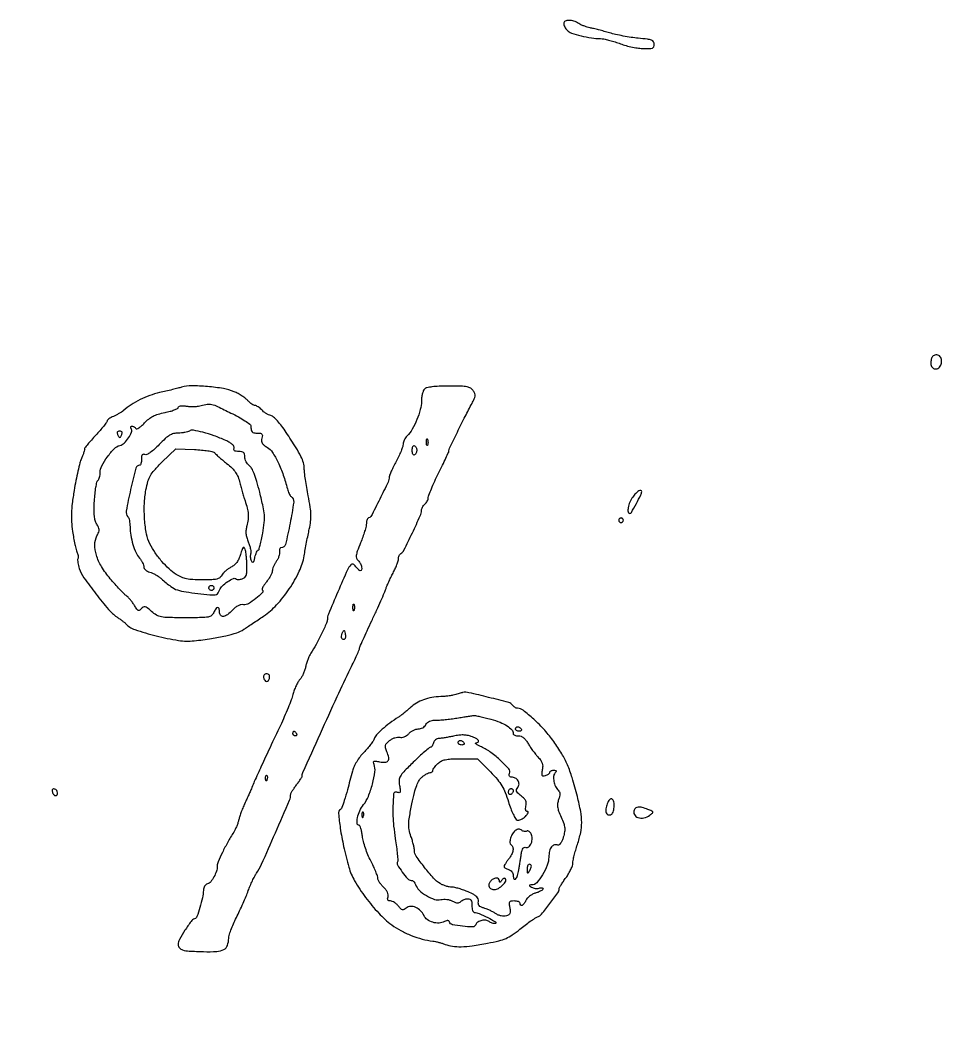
# Model space of a CAD drawing. Extents: x 0 to 5034, y 0 to 2560.
# Drawn here: x 3227.2 to 3628.7, y 444 to 888 of the extents above; entities that cross this region are included whole.
import ezdxf

# ---------------------------------------------------------------- set-up
doc = ezdxf.new("R2010")
doc.units = 0

msp = doc.modelspace()

# ---------------------------------------------------------------- linework, layer by layer
for points in [[(3464, 886.571429, 0.080237), (3464.105603, 885.917596, 0.037808), (3464.436349, 885.126151, 0.03621), (3464.91698, 884.331224, 0.042325), (3465.485442, 883.657415, 0.115017), (3467.42255, 882.45272, 0.020177), (3471.567196, 881.229465, 0.022937), (3476.126287, 880.301593, 0.038748), (3480.012201, 880, -0.046385), (3481.482158, 879.863337, -0.015469), (3483.594699, 879.399037, -0.015246), (3485.915366, 878.737323, -0.016803), (3488.116278, 877.954167, 0.024412), (3490.474227, 877.155326, 0.015627), (3493.279097, 876.449324, 0.015704), (3496.077002, 875.928835, 0.028128), (3498.403299, 875.704167, 0.010334), (3501.327443, 875.647517, 0.084569), (3502.638433, 875.872601, 0.203041), (3503.269976, 876.448566, 0.108108), (3503.5, 877.5, 0.15055), (3503.168235, 878.576869, 0.15297), (3502.289728, 879.272154, 0.059398), (3500.465166, 879.732709, 0.007863), (3496.5, 880.182177, -0.012792), (3493.418656, 880.562258, -0.008748), (3489.940625, 881.144287, -0.008823), (3486.606201, 881.823503, -0.017597), (3484, 882.499493, 0.004677), (3481.674293, 883.167309, 0.00411), (3479.234375, 883.821732, 0.004133), (3477.022834, 884.375986, 0.012388), (3475.5, 884.704581, -0.026604), (3474.207091, 885.022268, -0.019144), (3472.801826, 885.507411, -0.019416), (3471.497037, 886.073788, -0.039072), (3470.527494, 886.637265, 0.074859), (3468.490038, 887.634388, 0.079108), (3466.288131, 887.962224, 0.110921), (3464.626028, 887.571256, 0.287238)], [(3624.666667, 741.333333, 0.11238), (3624.409196, 740.924097, 0.029781), (3624.195833, 740.177083, 0.028659), (3624.049067, 739.275476, 0.026022), (3624, 738.333333, 0.163671), (3624.546386, 736.708889, 0.214685), (3625.904653, 735.968778, 0.194494), (3627.470644, 736.467349, 0.143739), (3628.49716, 737.991051, 0.11926), (3628.641967, 740.058366, 0.173173), (3627.756708, 741.639468, 0.214028), (3626.23647, 742.102652, 0.166372)], [(3297.5, 728.020684, -0.008613), (3295.914708, 727.582306, -0.002474), (3293.445913, 726.958192, -0.002488), (3290.654038, 726.281809, -0.002645), (3287.911618, 725.647139, 0.030333), (3283.576648, 724.387536, 0.029429), (3279.380484, 722.602193, 0.029856), (3275.484106, 720.367116, 0.033708), (3272.044934, 717.764085, -0.033794), (3271.292985, 717.195156, -0.013607), (3270.196281, 716.518318, -0.013392), (3268.971659, 715.850982, -0.016525), (3267.794934, 715.298274, 0.024569), (3266.724619, 714.774376, 0.033479), (3265.821012, 714.193588, 0.035388), (3265.171908, 713.636862, 0.200398), (3265, 713.225172, -0.163666), (3264.817863, 712.683648, -0.006793), (3263.544015, 711.050753, -0.011159), (3261.942588, 709.143294, -0.007631), (3260.043456, 707.046531, 0.006782), (3258.154061, 704.967619, 0.010484), (3256.584702, 703.116258, 0.005125), (3255.319002, 701.524975, 0.225574), (3255.229228, 701.119633, -0.128118), (3255.217557, 700.718441, -0.009329), (3254.885234, 699.653892, -0.012551), (3254.427589, 698.385802, -0.009157), (3253.858334, 697, 0.037489), (3253.167569, 695.003736, 0.008039), (3252.28841, 691.44375, 0.008356), (3251.403156, 687.276564, 0.00788), (3250.638847, 683, 0.008814), (3249.816152, 677.304966, 0.022146), (3249.474524, 673.125179, 0.02633), (3249.532128, 669.380034, 0.018279), (3249.974059, 665.169734, 0.007581), (3250.435615, 662.240755, 0.009112), (3250.961382, 659.50225, 0.008), (3251.481541, 657.218087, 0.058651), (3251.872646, 656.169734, -0.046132), (3252.167054, 655.436985, -0.038535), (3252.344231, 654.617054, -0.040144), (3252.387655, 653.835964, -0.079971), (3252.274455, 653.228749, 0.093805), (3252.166208, 652.544275, 0.02633), (3252.25618, 651.46096, 0.025568), (3252.489945, 650.22301, 0.024422), (3252.851583, 648.995904, 0.069237), (3254.947918, 644.906349, 0.011964), (3260.127366, 637.889387, 0.012322), (3265.647756, 631.124365, 0.063084), (3269.234944, 627.876995, -0.003774), (3270.521896, 626.963532, -0.004886), (3271.687765, 626.105268, -0.003727), (3272.650948, 625.370301, -0.043044), (3273, 625.04818, 0.126336), (3277.103237, 622.359919, 0.020058), (3286.400514, 619.600248, 0.022931), (3296.143394, 617.599094, 0.066767), (3302.997019, 617.438756, 0.010888), (3310.508575, 618.433942, 0.018604), (3316.719395, 619.632907, 0.021717), (3321.557911, 620.97893, 0.068432), (3324.582099, 622.445027, 0.000076), (3326.141423, 623.485041, 0.000026), (3328.386625, 624.983175, 0.000026), (3330.858078, 626.632654, 0.000031), (3333.205625, 628.199825, 0.060889), (3338.90499, 633.101787, 0.036696), (3344.415919, 640.122666, 0.036899), (3348.768994, 647.754434, 0.069671), (3350.896209, 654.5, -0.003682), (3351.371398, 657.207699, -0.002243), (3351.970702, 660.399967, -0.002247), (3352.593294, 663.559578, -0.003976), (3353.139291, 666.159461, 0.023281), (3353.710814, 669.521191, 0.038383), (3353.840739, 672.398906, 0.030214), (3353.535537, 675.706293, 0.009226), (3352.680806, 680.659461, -0.00531), (3352.029678, 684.264061, -0.005765), (3351.473998, 687.784342, -0.005444), (3351.06573, 690.809638, -0.027881), (3350.951446, 692.5, 0.067348), (3350.576136, 695.047884, 0.045559), (3349.508084, 697.786938, 0.024579), (3347.37044, 701.590639, 0.004654), (3343.072307, 708.28956, 0.015709), (3341.120994, 711.074442, 0.024116), (3339.244947, 713.343712, 0.026074), (3337.581287, 714.988241, 0.120979), (3336.395903, 715.615483, -0.049322), (3335.40927, 715.969461, -0.028385), (3334.29998, 716.575165, -0.028126), (3333.244587, 717.317174, -0.041578), (3332.418609, 718.089937, 0.0311), (3331.669354, 718.820915, 0.032856), (3330.848227, 719.438919, 0.034821), (3330.074903, 719.871361, 0.110513), (3329.5, 720, -0.118304), (3328.9153, 720.140308, -0.032924), (3328.099955, 720.625567, -0.031276), (3327.221718, 721.314528, -0.028325), (3326.404988, 722.129588, 0.047332), (3325.385635, 723.072411, 0.019293), (3323.839705, 724.160365, 0.018884), (3322.07682, 725.209667, 0.022882), (3320.347201, 726.052386, 0.060306), (3315.736709, 727.413944, 0.02019), (3308.754591, 728.300599, 0.019577), (3301.805096, 728.625992, 0.073796)], [(3403.327237, 727.178571, 0.1045), (3402.815696, 726.396678, 0.032432), (3402.389876, 725.050032, 0.030842), (3402.09781, 723.442742, 0.02953), (3402, 721.788103, -0.067039), (3401.522067, 718.239507, -0.031721), (3400.017682, 713.864223, -0.031724), (3397.961938, 709.694238, -0.063966), (3395.75, 706.779773, 0.045498), (3395.080232, 705.961668, 0.036727), (3394.514062, 704.976659, 0.038013), (3394.125448, 703.981405, 0.074204), (3394, 703.140768, -0.081852), (3393.827431, 702.093683, -0.013675), (3393.11875, 700.176261, -0.014668), (3392.148554, 697.948365, -0.012537), (3391, 695.659664, 0.007111), (3389.850901, 693.430547, 0.009646), (3388.88125, 691.38393, 0.006972), (3388.131512, 689.65525, 0.099142), (3388, 688.998518, -0.111328), (3387.470713, 686.650831, -0.005156), (3383.865552, 679.259373, -0.002816), (3379.978844, 671.602935, -0.280914), (3378.990364, 671, 0.216649), (3378.611469, 670.82774, 0.078939), (3378.29092, 670.31627, 0.060028), (3378.072553, 669.563608, 0.040638), (3378, 668.672408, -0.059566), (3377.847009, 667.392744, -0.012371), (3377.257876, 665.202168, -0.01283), (3376.440749, 662.678412, -0.011795), (3375.473621, 660.127359, 0.007609), (3374.055507, 656.47914, 0.056835), (3373.611028, 654.678236, 0.126324), (3373.759838, 653.473451, 0.10316), (3374.473621, 652.383522, -0.074722), (3375.407337, 651.119527, -0.071998), (3375.943024, 649.620992, -0.10714), (3375.926757, 648.450409, -0.349084), (3375.360243, 648, -0.157342), (3375.034155, 648.105219, -0.027903), (3374.528618, 648.514063, -0.02779), (3373.969473, 649.07996, -0.021886), (3373.427563, 649.75, 0.043982), (3372.803834, 650.455142, 0.109938), (3372.217318, 650.806464, 0.157536), (3371.672442, 650.810922, 0.12536), (3371.169547, 650.5, 0.088246), (3369.782402, 648.43542, 0.002587), (3365.579992, 638.776842, 0.002358), (3361.44451, 629.009127, 0.09927), (3361, 626.792299, -0.106774), (3360.637658, 625.114879, -0.006828), (3358.492219, 620.547511, -0.010976), (3356.064308, 615.823533, -0.018657), (3353.803396, 612, 0.033471), (3353.136466, 610.79186, 0.017379), (3352.460976, 609.20625, 0.017202), (3351.877575, 607.522653, 0.025029), (3351.490198, 606, -0.032626), (3351.087875, 604.513424, -0.024608), (3350.461978, 602.940625, -0.025112), (3349.723434, 601.515609, -0.051337), (3348.981453, 600.5, 0.05469), (3348.206308, 599.423967, 0.020615), (3347.358569, 597.770563, 0.020129), (3346.576322, 595.87991, 0.023113), (3345.988081, 594.01681, -0.024172), (3345.251249, 591.70018, -0.007001), (3343.89326, 588.20187, -0.007021), (3342.250354, 584.297788, -0.007441), (3340.528895, 580.51681, 0.001067), (3336.026408, 570.952841, 0.001691), (3332.21441, 562.738274, 0.00133), (3329.179266, 556.092885, 0.016094), (3328.102549, 553.5, -0.011202), (3327.67458, 552.44024, -0.002957), (3326.942505, 550.765625, -0.003), (3326.086561, 548.869531, -0.003077), (3325.215103, 547, 0.01183), (3324.350593, 545.057288, 0.009658), (3323.515669, 542.940625, 0.009786), (3322.822868, 540.962169, 0.025118), (3322.422869, 539.5, -0.02628), (3322.055598, 538.16961, -0.01622), (3321.492256, 536.646875, -0.016255), (3320.835831, 535.174124, -0.027914), (3320.182763, 534, 0.014106), (3317.604394, 529.651514, 0.01367), (3315.246902, 525.119434, 0.010698), (3313.384037, 521.067467, 0.102742), (3313, 519.21826, -0.076956), (3312.648892, 516.950547, -0.04813), (3311.592098, 514.474529, -0.048938), (3310.17797, 512.395879, -0.141651), (3308.75, 511.431107, 0.100897), (3308.077706, 511.051636, 0.069486), (3307.501098, 510.39031, 0.066217), (3307.103669, 509.559264, 0.073537), (3306.955867, 508.682612, -0.047965), (3306.575921, 505.424016, -0.020751), (3305.479758, 501.191649, -0.013314), (3304.138849, 497.166228, -0.229104), (3303.171068, 496.223689, 0.155128), (3301.598984, 495.078534, 0.015647), (3298.942296, 491.213102, 0.016957), (3296.548679, 487.192136, 0.126426), (3296, 485.056857, 0.172706), (3296.532717, 483.560597, 0.153669), (3297.917553, 482.649794, 0.055561), (3300.792085, 482.168759, 0.007093), (3307.062312, 481.913958, 0.020806), (3312.839945, 482.001659, 0.108155), (3315.892879, 482.854001, 0.185215), (3317.456867, 484.648791, 0.087853), (3318, 487.716094, -0.075143), (3318.19679, 489.018147, -0.013619), (3318.984882, 491.339844, -0.014397), (3320.069226, 494.029125, -0.012607), (3321.352789, 496.774964, 0.006665), (3322.770142, 499.715415, 0.004976), (3324.257114, 502.993271, 0.005031), (3325.596692, 506.110574, 0.011409), (3326.531681, 508.5, -0.012874), (3327.3637, 510.608059, -0.010679), (3328.353962, 512.807664, -0.010825), (3329.34849, 514.784943, -0.0284), (3330.170875, 516.143111, 0.045637), (3332.333336, 520.008753, 0.002157), (3338.338864, 533.657566, 0.00112), (3344.539184, 548.00341, 0.101778), (3345, 550.243779, -0.11461), (3345.13904, 550.842389, -0.016415), (3345.734375, 551.960473, -0.017933), (3346.542758, 553.255711, -0.014445), (3347.5, 554.588887, 0.00647), (3348.457883, 555.879018, 0.009428), (3349.265625, 557.04246, 0.005492), (3349.911606, 558.034853, 0.142464), (3350, 558.338791, -0.105466), (3350.356799, 560.011515, -0.000451), (3357.988196, 577.044909, -0.002541), (3365.303424, 593.114259, -0.005461), (3371.139453, 605.408625, 0.003637), (3372.61878, 608.495908, 0.005394), (3373.865964, 611.224099, 0.002555), (3374.887459, 613.555943, 0.102298), (3375, 614.100252, -0.103381), (3375.118081, 614.66524, -0.001357), (3376.575475, 617.975081, -0.003839), (3378.307776, 621.80095, -0.002503), (3380.363319, 626.191627, 0.002784), (3382.473144, 630.704854, 0.003494), (3384.376133, 634.91254, 0.002808), (3385.92748, 638.461174, 0.027319), (3386.492493, 640, -0.023509), (3386.94493, 641.261833, -0.007602), (3387.729809, 643.085163, -0.007562), (3388.66534, 645.088875, -0.008422), (3389.629175, 646.992043, 0.014167), (3390.536764, 648.836421, 0.015812), (3391.30357, 650.663613, 0.015266), (3391.857233, 652.25307, 0.076313), (3392, 653.183026, -0.057011), (3392.079997, 653.882333, -0.050031), (3392.316788, 654.578688, -0.052809), (3392.665391, 655.169215, -0.09489), (3393.078426, 655.54847, 0.14017), (3394.39616, 656.995414, 0.004107), (3398.038906, 664.498956, 0.004982), (3401.491419, 671.952532, 0.106352), (3402, 674.316512, -0.083767), (3402.108194, 674.957779, -0.043883), (3402.440625, 675.698208, -0.042035), (3402.926046, 676.417385, -0.050123), (3403.5, 677, 0.057323), (3404.074044, 677.599691, 0.043543), (3404.559375, 678.37038, 0.044555), (3404.89066, 679.185771, 0.074353), (3405, 679.916979, -0.093535), (3405.199464, 680.973906, -0.006823), (3406.321163, 683.728561, -0.009338), (3407.774898, 686.992459, -0.006931), (3409.497575, 690.544535, 0.003361), (3411.221277, 694.035034, 0.005039), (3412.674699, 697.107149, 0.00221), (3413.874829, 699.742026, 0.105384), (3413.997575, 700.30959, -0.112051), (3414.239771, 701.362146, -0.001096), (3417.655989, 708.406761, -0.00412), (3421.093548, 715.311018, -0.0072), (3424.070146, 720.96493, 0.018255), (3425.053813, 722.937975, 0.082457), (3425.385354, 724.177077, 0.116641), (3425.241465, 725.233794, 0.054913), (3424.60477, 726.46493, 0.108497), (3423.475055, 727.555243, 0.090931), (3421.919369, 728.158886, 0.041298), (3419.315712, 728.436507, 0.005919), (3413.952743, 728.5, 0.008779), (3409.6868, 728.425093, 0.022157), (3406.592079, 728.178786, 0.027928), (3404.408521, 727.782415, 0.137811)], [(3319.00736, 716.75, -0.010552), (3322.268911, 715.030812, -0.015794), (3325.034662, 713.38125, -0.010706), (3327.219378, 711.915981, -0.223297), (3327.6, 711.25, 0.022538), (3327.834394, 709.383075, 0.141391), (3328.248921, 708.526872, 0.173419), (3329.010939, 708.114951, 0.038056), (3330.519052, 708, -0.032463), (3331.851481, 707.913398, -0.18394), (3332.466912, 707.582266, -0.202386), (3332.673044, 706.947478, -0.040149), (3332.471768, 705.743539, 0.073301), (3332.352557, 704.550168, 0.123675), (3332.641273, 703.592722, 0.094289), (3333.422052, 702.714974, 0.030563), (3334.867706, 701.737219, -0.117246), (3337.088573, 699.596644, -0.030066), (3339.541659, 695.213834, -0.028828), (3341.819208, 689.712418, -0.025278), (3343.564443, 683.740552, 0.025534), (3343.886447, 682.6408, 0.028299), (3344.309928, 681.617778, 0.029333), (3344.76688, 680.796444, 0.113196), (3345.179505, 680.38906, -0.296601), (3346.32646, 677.956254, -0.01425), (3344.784124, 668.671824, -0.013867), (3342.723991, 659.495641, -0.343144), (3340.801284, 658, 0.200016), (3340.47154, 657.862595, 0.10917), (3340.233462, 657.485937, 0.078494), (3340.124883, 656.919923, 0.05011), (3340.170019, 656.25, -0.088257), (3340.162712, 655.404925, -0.035853), (3339.86985, 654.287764, -0.034066), (3339.374194, 653.102766, -0.036775), (3338.732878, 652.027494, 0.028528), (3338.069624, 650.955974, 0.025919), (3337.509033, 649.781685, 0.026827), (3337.118745, 648.6781, 0.071694), (3337, 647.854219, -0.095017), (3336.837011, 647.004281, -0.027685), (3336.273816, 645.790031, -0.026741), (3335.474048, 644.465188, -0.025736), (3334.527884, 643.215508, 0.019796), (3333.621976, 642.048065, 0.031171), (3332.9504, 640.972138, 0.032138), (3332.546367, 640.094498, 0.296395), (3332.629208, 639.704126, -0.407544), (3332.644012, 638.407011, -0.033148), (3329.886057, 635.878866, -0.034415), (3326.646381, 633.629626, -0.168666), (3324.495963, 633.185007, 0.08618), (3323.338169, 633.136776, 0.063106), (3322.123159, 632.707509, 0.053794), (3320.879803, 631.905029, 0.035705), (3319.638671, 630.744129, -0.045276), (3317.520534, 628.837491, -0.1285), (3315.694883, 628.093848, -0.261696), (3314.50425, 628.570372, -0.171189), (3314, 630, 0.06386), (3313.807782, 631.49885, 0.369245), (3313.202278, 631.920491, 0.229332), (3312.379251, 631.415856, 0.039136), (3311.487128, 629.75, -0.125745), (3310.49646, 628.483019, -0.120255), (3309.003177, 627.820377, -0.041082), (3306.206694, 627.550619, -0.003512), (3299.00071, 627.5, -0.004388), (3291.73174, 627.563797, -0.042051), (3288.6521, 627.877788, -0.086467), (3286.576928, 628.654544, -0.047476), (3284.371275, 630.247735, 0.013054), (3282.54872, 631.765254, 0.099521), (3281.558725, 632.267926, 0.204739), (3280.788233, 632.165268, 0.085638), (3279.975931, 631.470999, -0.065315), (3279.221324, 630.771345, -0.267485), (3278.623342, 630.714696, -0.134955), (3277.98653, 631.247351, -0.014891), (3276.941043, 632.85655, 0.02192), (3276.127616, 634.070866, 0.01726), (3275.146254, 635.313225, 0.017581), (3274.152385, 636.405554, 0.040636), (3273.316221, 637.133286, -0.03899), (3272.305252, 638.007333, -0.00647), (3270.518445, 639.861028, -0.007067), (3268.471823, 642.10266, -0.006202), (3266.396955, 644.5, -0.038521), (3262.604275, 649.767754, -0.061905), (3260.333562, 654.807029, -0.076797), (3259.661424, 659.364914, -0.118137), (3260.612817, 663.218163, 0.025534), (3261.345798, 664.832586, 0.097685), (3261.543028, 665.914091, 0.107488), (3261.305885, 666.93369, 0.034355), (3260.539811, 668.298896, -0.075487), (3259.83936, 669.828813, -0.044441), (3259.459041, 671.808042, -0.030155), (3259.348234, 674.527367, -0.010172), (3259.506565, 678.492412, -0.011103), (3259.762414, 681.588113, -0.015165), (3260.139042, 684.361135, -0.011926), (3260.571959, 686.622277, -0.144079), (3260.991275, 687.391275, 0.087539), (3261.378803, 687.944841, 0.036514), (3261.703687, 688.799823, 0.034701), (3261.925578, 689.788531, 0.037866), (3262, 690.769825, -0.121018), (3262.723486, 693.715207, -0.036326), (3265.171944, 697.67002, -0.035737), (3268.135191, 701.19944, -0.139655), (3270.577135, 702.608716, 0.129564), (3272.504292, 703.670543, 0.056427), (3274.394035, 705.928875, 0.057404), (3275.644896, 708.3953, 0.231046), (3275.48185, 710.029368, -0.079726), (3275.327406, 710.400382, -0.157877), (3275.351932, 710.714877, -0.184332), (3275.548533, 710.923571, -0.113142), (3275.881966, 711, -0.084862), (3276.309952, 710.926834, -0.053423), (3276.768813, 710.707788, -0.051836), (3277.187443, 710.385761, -0.064575), (3277.496763, 710.005237, 0.356093), (3277.947117, 709.84945, 0.053491), (3278.869266, 710.304067, 0.04039), (3280.036729, 711.183583, 0.022885), (3281.30578, 712.419433, -0.03575), (3283.158844, 714.133448, -0.05079), (3285.042667, 715.350171, -0.04568), (3287.281754, 716.246268, -0.022722), (3290.25, 716.985093, 0.016573), (3292.453566, 717.504903, 0.025677), (3294.310937, 718.112482, 0.023209), (3295.706443, 718.72549, 0.284982), (3296, 719.198706, -0.289243), (3296.252825, 719.599188, -0.075242), (3297.015781, 719.830488, -0.048329), (3298.199025, 719.886821, -0.021711), (3299.75, 719.743065, 0.025169), (3301.368925, 719.604289, 0.019692), (3303.132812, 719.611687, 0.020089), (3304.777325, 719.749732, 0.04512), (3306, 720.015576, -0.039402), (3308.653175, 720.624251, -0.098497), (3310.62979, 720.526107, -0.049938), (3313.117183, 719.630056, -0.004609)], [(3271.361626, 707.5, -0.015549), (3271.120319, 706.925259, -0.023203), (3270.871087, 706.440625, -0.019892), (3270.64072, 706.074143, -0.247326), (3270.5, 706, -0.247326), (3270.35928, 706.074143, -0.019892), (3270.128913, 706.440625, -0.023203), (3269.879681, 706.925259, -0.015549), (3269.638374, 707.5, -0.074756), (3269.503621, 708.110696, -0.14841), (3269.614011, 708.589205, -0.165571), (3269.958625, 708.892209, -0.098585), (3270.5, 709, -0.098585), (3271.041375, 708.892209, -0.165571), (3271.385989, 708.589205, -0.14841), (3271.496379, 708.110696, -0.074756)], [(3300.855612, 708.889602, -0.074478), (3300.10238, 708.556738, -0.022054), (3298.870086, 708.276867, -0.021602), (3297.439388, 708.081043, -0.021732), (3296, 708.009917, 0.059368), (3293.988292, 707.758128, 0.074597), (3292.254255, 707.041223, 0.051315), (3290.366003, 705.625065, 0.01431), (3287.721586, 703.036892, -0.015912), (3285.625214, 700.998217, -0.031897), (3283.823812, 699.553812, -0.038497), (3282.367373, 698.690405, -0.209114), (3281.471586, 698.649277, 0.111624), (3280.797992, 698.747006, 0.220513), (3280.336967, 698.487718, 0.126393), (3280.073413, 697.814093, 0.030381), (3280, 696.606989, -0.029032), (3279.941955, 695.608157, -0.045366), (3279.765261, 694.765803, -0.057007), (3279.508552, 694.177299, -0.267517), (3279.200888, 694, 0.340071), (3277.589759, 692.760906, 0.008911), (3275.283485, 683.408271, 0.010003), (3273.344649, 674.033543, 0.241851), (3274.087542, 671.55, -0.112632), (3274.440301, 670.962742, -0.027858), (3274.731965, 669.870331, -0.027085), (3274.932884, 668.550304, -0.024228), (3275, 667.16602, 0.042413), (3275.315098, 663.458028, 0.031334), (3276.26312, 659.448827, 0.031923), (3277.616762, 655.837996, 0.075846), (3279.169893, 653.435549, -0.03545), (3279.870285, 652.522647, -0.031891), (3280.462406, 651.487997, -0.033337), (3280.872301, 650.489074, -0.080859), (3281, 649.704601, 0.131512), (3281.188202, 649.001448, 0.079467), (3281.73494, 648.327621, 0.067668), (3282.565666, 647.764864, 0.053647), (3283.584048, 647.389549, -0.045074), (3284.755326, 646.980499, -0.022656), (3286.152099, 646.268555, -0.022295), (3287.540205, 645.395825, -0.030667), (3288.697685, 644.484134, 0.019391), (3292.829084, 641.076404, 0.083271), (3295.641373, 639.595217, 0.048542), (3299.405379, 638.747191, 0.003664), (3309.804662, 637.522115, 0.029156), (3311.576589, 637.430531, 0.11014), (3312.652554, 637.677984, 0.136476), (3313.394087, 638.324073, 0.054924), (3314.011701, 639.530775, -0.112762), (3315.215267, 641.33654, -0.043069), (3317.593803, 643.229636, -0.040656), (3320.063494, 644.594559, -0.311809), (3321.297855, 644.368811, 0.167604), (3321.646462, 644.199004, 0.040515), (3322.296935, 644.17286, 0.03711), (3323.089673, 644.264428, 0.029545), (3323.924639, 644.476082, 0.097407), (3324.995711, 645.063345, 0.136948), (3325.610363, 645.956292, 0.072924), (3325.892748, 647.464692, 0.01326), (3325.929715, 650.317388, 0.012285), (3325.84879, 652.438742, 0.012753), (3325.664109, 654.527182, 0.012533), (3325.413325, 656.322756, 0.052698), (3325.124222, 657.370892, 0.090609), (3324.695092, 658.062788, 0.4483), (3324.290721, 658.059567, 0.098778), (3323.844218, 657.285195, 0.008756), (3323.156111, 655.126716, -0.034103), (3322.426241, 653.183386, -0.052387), (3321.515099, 651.635895, -0.057993), (3320.382232, 650.426333, -0.056315), (3318.991248, 649.495474, 0.033488), (3317.79066, 648.768935, 0.027232), (3316.607758, 647.840216, 0.028034), (3315.609594, 646.860433, 0.061889), (3314.994461, 645.98965, -0.11208), (3314.090834, 644.94813, -0.101418), (3312.793781, 644.352024, -0.04904), (3310.635298, 644.068406, -0.008162), (3306.444944, 644, -0.012631), (3302.36142, 644.103177, -0.040038), (3299.65304, 644.458791, -0.052297), (3297.448921, 645.177213, -0.035893), (3295.128309, 646.419002, -0.045113), (3292.033267, 648.787839, -0.028431), (3288.86102, 652.055901, -0.027627), (3285.953997, 655.813678, -0.032616), (3283.651153, 659.672999, -0.072815), (3282.193279, 663.965571, -0.027391), (3281.385654, 670.277399, -0.02719), (3281.261828, 677.107351, -0.037582), (3281.942822, 683.196968, -0.02149), (3282.839321, 687.035025, -0.064145), (3283.889071, 689.514086, -0.054462), (3285.626419, 691.859824, -0.012405), (3289.077188, 695.410649), (3295.001577, 701.211698), (3303.043031, 700.846517, -0.011084), (3306.175328, 700.634615, -0.016009), (3308.930211, 700.297598, -0.011659), (3311.164584, 699.89779, -0.189748), (3311.792242, 699.490667, 0.051672), (3312.29643, 698.919963, 0.005215), (3313.645012, 697.70452, 0.006493), (3315.290205, 696.290138, 0.005126), (3317.105671, 694.801317, -0.022795), (3319.477898, 692.711492, -0.05126), (3321.022091, 690.880357, -0.056203), (3322.076678, 688.883398, -0.032838), (3322.897899, 686.301317, 0.005132), (3323.428961, 684.243347, 0.004062), (3324.04398, 682.029137, 0.004107), (3324.648287, 679.983704, 0.010206), (3325.133222, 678.5, -0.022725), (3326.080438, 675.335825, -0.043652), (3326.49726, 672.722654, -0.048608), (3326.432966, 670.270491, -0.036528), (3325.906064, 667.621964, 0.038305), (3325.558469, 665.841752, 0.051379), (3325.536139, 664.198794, 0.048148), (3325.853462, 662.505948, 0.028572), (3326.536092, 660.567863, -0.025289), (3327.091758, 659.022683, -0.026437), (3327.479134, 657.451876, -0.027324), (3327.666138, 656.067689, -0.09556), (3327.566919, 655.176596, 0.060544), (3327.431254, 654.433133, 0.043163), (3327.453892, 653.586203, 0.043626), (3327.619683, 652.769129, 0.06843), (3327.914131, 652.11686, 0.120475), (3328.355007, 651.689082, 0.357775), (3328.742019, 651.750205, 0.112098), (3329.097676, 652.395511, 0.016065), (3329.470757, 653.86686, -0.020738), (3329.78711, 655.067294, -0.031189), (3330.169894, 656.07964, -0.031865), (3330.562483, 656.820004, -0.260547), (3330.884454, 657, 0.331062), (3331.215383, 657.246088, 0.008091), (3331.763873, 659.184163, 0.014392), (3332.328114, 661.584977, 0.008894), (3332.859372, 664.435448, 0.015478), (3333.491019, 669.06775, 0.044852), (3333.53925, 672.299281, 0.03555), (3333.014343, 675.874145, 0.007018), (3331.530619, 682.185448, 0.009064), (3330.250738, 686.938057, 0.022608), (3329.097548, 690.344782, 0.029313), (3328.016062, 692.701577, 0.119344), (3326.976245, 693.871972, -0.07024), (3326.219976, 694.572415, -0.049651), (3325.580522, 695.539473, -0.049754), (3325.145679, 696.610765, -0.071662), (3325, 697.621972, 0.051533), (3324.876114, 698.820783, 0.157623), (3324.47593, 699.521956, 0.144758), (3323.715859, 699.890973, 0.041139), (3322.393011, 700, -0.030896), (3321.201766, 700.07368, -0.122305), (3320.521987, 700.334957, -0.216036), (3320.253699, 700.787735, -0.119512), (3320.337674, 701.437582, 0.205238), (3320.308688, 702.191152, 0.096593), (3319.718796, 702.990276, 0.057801), (3318.535793, 703.847121, 0.021304), (3316.694663, 704.779508, 0.019512), (3311.653721, 706.834832, 0.023564), (3306.77241, 708.350204, 0.02055), (3302.635637, 709.244031, 0.186233)], [(3400, 700.5, -0.064269), (3399.925853, 699.925537, -0.051777), (3399.70625, 699.342439, -0.053414), (3399.382774, 698.838188, -0.085235), (3399, 698.5, -0.259199), (3398.614279, 698.482113, -0.162984), (3398.286475, 698.809017, -0.081563), (3398.068338, 699.511996, -0.034543), (3398, 700.5, -0.034543), (3398.068338, 701.488004, -0.081563), (3398.286475, 702.190983, -0.162984), (3398.614279, 702.517887, -0.259199), (3399, 702.5, -0.085235), (3399.382774, 702.161812, -0.053414), (3399.70625, 701.657561, -0.051777), (3399.925853, 701.074463, -0.064269)], [(3404.662281, 702.75, -0.174857), (3404.474999, 702.540618, -0.447206), (3404.306058, 702.601562, -0.078554), (3404.189089, 703.10856, -0.017491), (3404.157895, 704, -0.017491), (3404.189089, 704.89144, -0.078554), (3404.306058, 705.398438, -0.447206), (3404.474999, 705.459382, -0.174857), (3404.662281, 705.25, -0.057986), (3404.818615, 704.679992, -0.037979), (3404.87034, 704, -0.037979), (3404.818615, 703.320008, -0.057986)], [(3494.068094, 680.09563, 0.052915), (3492.806951, 677.857031, 0.057705), (3492.088511, 675.467214, 0.080923), (3492.060622, 673.639085, 0.372001), (3492.800734, 673, 0.269193), (3493.493933, 673.402366, 0.004845), (3495.661714, 677.284503, 0.007909), (3497.654619, 681.077621, 0.117523), (3498, 682.526751, 0.383004), (3497.584293, 682.989836, 0.166897), (3496.709861, 682.791517, 0.065627), (3495.404737, 681.725629, 0.034042)], [(3488, 670, 0.099038), (3488.076342, 669.618362, 0.097945), (3488.29375, 669.29375, 0.097945), (3488.618362, 669.076342, 0.099038), (3489, 669, 0.099038), (3489.381638, 669.076342, 0.097945), (3489.70625, 669.29375, 0.097945), (3489.923658, 669.618362, 0.099038), (3490, 670, 0.099038), (3489.923658, 670.381638, 0.097945), (3489.70625, 670.70625, 0.097945), (3489.381638, 670.923658, 0.099038), (3489, 671, 0.099038), (3488.618362, 670.923658, 0.097945), (3488.29375, 670.70625, 0.097945), (3488.076342, 670.381638, 0.099038)], [(3311.447214, 639.91459, -0.099038), (3311.151486, 639.597789, -0.097945), (3310.755524, 639.417584, -0.097945), (3310.320774, 639.401684, -0.099038), (3309.91459, 639.552786, -0.099038), (3309.597789, 639.848514, -0.097945), (3309.417584, 640.244476, -0.097945), (3309.401684, 640.679226, -0.099038), (3309.552786, 641.08541, -0.099038), (3309.848514, 641.402211, -0.097945), (3310.244476, 641.582416, -0.097945), (3310.679226, 641.598316, -0.099038), (3311.08541, 641.447214, -0.099038), (3311.402211, 641.151486, -0.097945), (3311.582416, 640.755524, -0.097945), (3311.598316, 640.320774, -0.099038)], [(3372.662281, 630.75, -0.174857), (3372.474999, 630.540618, -0.447206), (3372.306058, 630.601562, -0.078554), (3372.189089, 631.10856, -0.017491), (3372.157895, 632, -0.017491), (3372.189089, 632.89144, -0.078554), (3372.306058, 633.398438, -0.447206), (3372.474999, 633.459382, -0.174857), (3372.662281, 633.25, -0.057986), (3372.818615, 632.679992, -0.037979), (3372.87034, 632, -0.037979), (3372.818615, 631.320008, -0.057986)], [(3368.588397, 618.255064, -0.220948), (3367.898745, 618.002939, -0.276564), (3367.356048, 618.393712, -0.130073), (3367.197724, 619.452724, -0.074943), (3367.53122, 620.706872, -0.006675), (3368.048268, 621.855863, -0.299388), (3368.260685, 621.986918, -0.331063), (3368.447586, 621.839331, -0.007526), (3368.743156, 620.671731, -0.03472), (3368.865716, 619.928682, -0.039523), (3368.876572, 619.207674, -0.043304), (3368.785351, 618.606158, -0.13795)], [(3333.176676, 601.447179, 0.095633), (3333.687524, 600.225204, 0.231347), (3334.510529, 599.743606, 0.259838), (3335.318179, 600.117618, 0.110048), (3335.809629, 601.25, 0.075042), (3335.839187, 601.980358, 0.134068), (3335.620099, 602.535476, 0.143006), (3335.162207, 602.879439, 0.090288), (3334.5, 603, 0.089125), (3333.869802, 602.886768, 0.128059), (3333.407325, 602.563333, 0.131707), (3333.169492, 602.063175, 0.097115)], [(3417, 594, -0.031021), (3415.756117, 593.685148, -0.012583), (3414.029772, 593.405267, -0.012394), (3412.152448, 593.196457, -0.015422), (3410.399223, 593.09968, 0.03688), (3406.505605, 592.716765, 0.044886), (3402.967377, 591.769958, 0.047685), (3399.838859, 590.272278, 0.052718), (3397.163388, 588.250524, -0.0122), (3395.96141, 587.179056, -0.008356), (3394.547995, 586.019755, -0.008427), (3393.147964, 584.947956, -0.016859), (3392, 584.157842, 0.017512), (3388.223942, 581.551607, 0.021965), (3384.924832, 578.867002, 0.021928), (3382.401875, 576.416491, 0.112669), (3381.419556, 574.746544, -0.069688), (3380.939219, 573.743176, -0.015575), (3379.838526, 572.19085, -0.015874), (3378.442515, 570.463368, -0.01475), (3376.90621, 568.783918, 0.02932), (3375.267554, 566.884342, 0.026245), (3373.796112, 564.736704, 0.027292), (3372.632118, 562.573426, 0.045866), (3371.930391, 560.635402, -0.002103), (3369.758894, 552.470476, -0.009686), (3368.389728, 547.771314, -0.010983), (3367.376655, 544.763216, -0.156103), (3366.693073, 543.876079, 0.270352), (3365.877273, 542.13486, 0.013978), (3366.635646, 535.731513, 0.018958), (3368.107464, 527.811953, 0.01213), (3370.385919, 518.734428, 0.06467), (3372.899925, 512.777261, 0.027726), (3377.669971, 505.558758, 0.027679), (3383.414446, 498.665093, 0.045776), (3389.059787, 493.620626, 0.036145), (3392.999528, 491.120315, 0.028843), (3397.562365, 488.996863, 0.028747), (3402.358902, 487.405096, 0.035056), (3407, 486.498745, -0.022378), (3408.159114, 486.302728, -0.011479), (3409.592561, 485.959179, -0.011385), (3411.055031, 485.537125, -0.016822), (3412.3151, 485.095126, 0.059919), (3415.502313, 484.27685, 0.039663), (3419.280316, 484.078965, 0.028617), (3424.148437, 484.489701, 0.010961), (3430.856148, 485.595007, 0.012953), (3435.751714, 486.644294, 0.0433), (3438.862759, 487.687668, 0.048689), (3441.553334, 489.183618, 0.019713), (3444.912955, 491.706777, -0.009043), (3447.191201, 493.495066, -0.010098), (3449.451453, 495.133408, -0.009489), (3451.427633, 496.450955, -0.051479), (3452.576844, 497.029216, 0.129547), (3454.363842, 498.307619, 0.010572), (3457.970108, 502.850067, 0.009644), (3461.412169, 507.565165, 0.154025), (3462, 509.428126, -0.1368), (3462.10634, 509.809523, -0.005336), (3462.88125, 511.060773, -0.009144), (3463.850555, 512.529156, -0.006293), (3465, 514.158697, 0.022675), (3466.148257, 515.905323, 0.02351), (3467.11875, 517.72825, 0.024039), (3467.804748, 519.377692, 0.086733), (3468, 520.494813, -0.049418), (3468.119865, 521.704626, -0.010425), (3468.580277, 523.779505, -0.010825), (3469.2192, 526.173004, -0.010078), (3469.975412, 528.594774, 0.028558), (3471.399364, 533.82694, 0.052472), (3471.856228, 538.213757, 0.04584), (3471.413128, 542.980337, 0.01702), (3469.952833, 549.561663, 0.010017), (3467.659573, 557.770536, 0.028205), (3465.622952, 563.369909, 0.033514), (3463.184444, 568.143855, 0.019833), (3459.683597, 573.5, 0.029021), (3455.728859, 578.424635, 0.023448), (3450.951092, 583.239663, 0.019034), (3446.358177, 587.142341, 0.168124), (3443.879599, 588, -0.099807), (3443.355741, 588.105622, -0.0452), (3442.734841, 588.435409, -0.042325), (3442.120763, 588.915146, -0.045062), (3441.610243, 589.482245, 0.168617), (3440.096428, 590.50424, 0.003623), (3431.302545, 592.773028, 0.005182), (3422.712341, 594.828641, 0.101124), (3420, 594.890907, 0.025209), (3419.684702, 594.817409, 0.002312), (3418.9125, 594.591968, 0.002983), (3417.993937, 594.31321, 0.002333)], [(3432.242185, 583.272914, -0.027031), (3436.249254, 581.921739, -0.048054), (3439.343285, 580.329367, -0.063171), (3441.356244, 578.642413, -0.18898), (3442, 577, 0.212123), (3442.169891, 576.617565, 0.080693), (3442.67104, 576.29375, 0.061409), (3443.409798, 576.073329, 0.041848), (3444.284392, 576, -0.091934), (3445.401805, 575.792792, -0.074803), (3446.462444, 575.191083, -0.061303), (3447.469105, 574.179545, -0.03536), (3448.425929, 572.75, 0.017583), (3449.317405, 571.309929, 0.010564), (3450.470205, 569.662625, 0.010573), (3451.687501, 568.070858, 0.018113), (3452.77726, 566.803617, -0.032568), (3453.969509, 565.333332, -0.072828), (3454.620642, 564.054146, -0.081413), (3454.837508, 562.735247, -0.049515), (3454.68186, 561.159301, 0.016155), (3454.404718, 559.495824, 0.162183), (3454.535075, 558.813542, 0.287069), (3455.002531, 558.557356, 0.049544), (3456.046137, 558.722316, 0.039809), (3456.793926, 558.982934, 0.051264), (3457.426053, 559.342662, 0.060908), (3457.861373, 559.741327, 0.178783), (3458, 560.116631, -0.177892), (3458.123864, 560.453758, -0.092263), (3458.476593, 560.74051, -0.07234), (3459.001696, 560.934666, -0.05248), (3459.622445, 561, -0.039719), (3460.370121, 560.940512, -0.260046), (3460.65505, 560.715878, -0.241204), (3460.625311, 560.340257, -0.035102), (3460.164296, 559.697964, 0.158128), (3459.591363, 558.259624, 0.064057), (3459.72481, 556.128377, 0.06084), (3460.433524, 553.931074, 0.087966), (3461.598177, 552.261206, -0.086337), (3462.12019, 551.51788, -0.099231), (3462.327858, 550.677228, -0.073466), (3462.220108, 549.627635, -0.027996), (3461.777525, 548.221552, 0.054083), (3461.351037, 546.571018, 0.071549), (3461.348016, 545.020442, 0.052497), (3461.80559, 543.196544, 0.016444), (3462.861385, 540.580457, -0.016769), (3463.989823, 537.779133, -0.059851), (3464.429294, 535.900879, -0.070655), (3464.375018, 534.138728, -0.029816), (3463.830511, 531.828631, -0.026962), (3463.285925, 530.313284, -0.048977), (3462.659131, 529.157146, -0.068368), (3462.032311, 528.458402, -0.273931), (3461.488601, 528.366001, 0.162649), (3459.96113, 528.433151, 0.161079), (3458.692997, 527.569377, 0.107141), (3457.839315, 525.755842, 0.050394), (3457.512703, 523.172988, -0.085559), (3456.793138, 519.544818, -0.044801), (3454.759615, 515.399143, -0.043326), (3452.24277, 511.962935, -0.213806), (3450.113999, 510.984687, 0.012195), (3449.196147, 510.953581, 0.364007), (3449.03921, 510.805474, 0.276966), (3449.140817, 510.58052, 0.008992), (3450, 510.007516, 0.066611), (3450.702591, 509.679178, 0.044138), (3451.573437, 509.488167, 0.043952), (3452.469901, 509.45242, 0.063507), (3453.25, 509.590216, -0.043524), (3453.92054, 509.736425, -0.076739), (3454.485938, 509.722012, -0.118534), (3454.859567, 509.55756, -0.234196), (3455, 509.274184, -0.234652), (3454.805604, 508.88277, -0.034762), (3454.045312, 508.385333, -0.033064), (3452.994931, 507.885985, -0.022843), (3451.75, 507.456797, 0.048581), (3450.427779, 506.923472, 0.041869), (3449.161299, 506.122076, 0.043887), (3448.126391, 505.185472, 0.083711), (3447.512872, 504.25, -0.045905), (3446.72737, 502.829696, -0.128772), (3445.878019, 502.08816, -0.350511), (3445.278461, 502.217622, -0.172654), (3445, 503, 0.231438), (3444.81262, 503.383134, 0.072935), (3444.242285, 503.70625, 0.055611), (3443.408398, 503.926951, 0.036923), (3442.420545, 504, 0.032585), (3440.96363, 503.904951, 0.216581), (3440.360828, 503.52965, 0.18091), (3440.185993, 502.780946, 0.021919), (3440.480986, 501.086571, -0.029235), (3440.72817, 499.532663, -0.12274), (3440.59264, 498.604283, -0.159693), (3440.063053, 497.983049, -0.060279), (3439.011478, 497.503643, -0.077644), (3437.962035, 497.342507, -0.053754), (3436.766273, 497.474609, -0.048981), (3435.51175, 497.883834, -0.041734), (3434.287465, 498.547301, 0.02179), (3433.097976, 499.254616, 0.014568), (3431.681135, 499.963236, 0.014683), (3430.264943, 500.570795, 0.027783), (3429.086428, 500.961794, -0.044264), (3427.882401, 501.405755, -0.111609), (3427.150915, 501.978203, -0.132479), (3426.808827, 502.742086, -0.075166), (3426.801101, 503.762166, 0.11834), (3426.694869, 504.899808, 0.120863), (3426.083538, 505.855139, 0.069098), (3424.785725, 506.787562, 0.017141), (3422.423983, 507.930601, 0.017274), (3420.451777, 508.722738, 0.016386), (3418.394842, 509.392114, 0.016589), (3416.538015, 509.863617, 0.053927), (3415.277174, 510, -0.049468), (3414.140922, 510.112692, -0.025476), (3412.754034, 510.46483, -0.02505), (3411.351173, 510.976408, -0.03447), (3410.154292, 511.582401, -0.075138), (3407.282304, 513.941146, -0.018356), (3403.342393, 518.652101, -0.014515), (3399.73504, 523.591701, -0.15158), (3399, 525.960584, 0.050397), (3398.906187, 526.888972, 0.010568), (3398.545253, 528.48391, 0.010981), (3398.044548, 530.324216, 0.010198), (3397.451925, 532.187074, -0.030714), (3396.654559, 535.102304, -0.058962), (3396.442344, 537.513368, -0.036869), (3396.759575, 540.561518, -0.006028), (3397.878245, 546.395258, -0.009065), (3398.962143, 551.250444, -0.029264), (3399.927148, 554.411583, -0.044864), (3400.94608, 556.551089, -0.085672), (3402.176321, 557.996776, -0.023161), (3403.157696, 558.740498, -0.024602), (3404.184607, 559.374333, -0.025185), (3405.116692, 559.828537, -0.094395), (3405.75, 559.966731, 0.074931), (3406.2276, 560.051761, 0.086764), (3406.632812, 560.272534, 0.097763), (3406.903967, 560.591905, 0.127947), (3407, 560.961045, -0.13221), (3407.133855, 561.458419, -0.026125), (3407.64289, 562.238726, -0.02602), (3408.350714, 563.109937, -0.021616), (3409.188561, 563.961045, -0.069598), (3410.671061, 564.999517, -0.066793), (3412.40221, 565.609343, -0.041405), (3414.865054, 565.912665, -0.01023), (3418.938561, 565.991372), (3426.5, 565.982744), (3432.089587, 560.241372, -0.017123), (3435.110614, 556.917879, -0.040708), (3437.055588, 554.20581, -0.041741), (3438.507298, 551.256035, -0.018849), (3439.930499, 547.183729, 0.015269), (3440.901639, 544.339721, 0.020876), (3441.95888, 541.848389, 0.018248), (3442.973227, 539.897975, 0.1738), (3443.674189, 539.294784, 0.138126), (3444.399524, 539.227943, 0.056207), (3445.356487, 539.518648, 0.04987), (3446.376719, 540.085141, 0.044747), (3447.305499, 540.861055, 0.025502), (3448.068792, 541.706452, 0.071636), (3448.477932, 542.388407, 0.192859), (3448.484748, 542.806104, 0.311001), (3448.20317, 543, -0.170167), (3447.720677, 543.169105, -0.158797), (3447.432598, 543.607254, -0.093597), (3447.373624, 544.342769, -0.03483), (3447.556269, 545.368172, 0.068508), (3447.693358, 546.619707, 0.103099), (3447.440556, 547.68417, 0.083742), (3446.730595, 548.709242, 0.032873), (3445.447973, 549.862264, -0.020405), (3444.051852, 551.055783, -0.110985), (3443.492194, 551.871021, -0.188198), (3443.48582, 552.621171, -0.08248), (3443.995097, 553.494092, 0.166021), (3444.527015, 554.891622, 0.145636), (3444.132094, 556.409115, 0.131343), (3442.91961, 557.574908, 0.126818), (3441.270566, 558, -0.091222), (3440.681981, 558.108284, -0.180556), (3440.33032, 558.417427, -0.153863), (3440.234556, 558.923385, -0.062113), (3440.405099, 559.613288, 0.276094), (3440.068581, 561.546343, 0.026144), (3436.606462, 565.16422, 0.032011), (3432.306666, 568.721082, 0.048433), (3428.120219, 571.175836, -0.013788), (3426.811436, 571.826086, -0.036842), (3425.930627, 572.381181, -0.121747), (3425.637642, 572.734363, -0.533947), (3425.75, 572.925836, 0.146496), (3426.745706, 573.289505, 0.407394), (3426.850519, 573.956091, 0.121385), (3425.793864, 574.866967, 0.032974), (3423.75, 575.740582, 0.039995), (3422.004481, 576.201302, 0.039832), (3420.205467, 576.379063, 0.035949), (3418.242731, 576.274946, 0.023249), (3416, 575.88684, -0.007782), (3414.140915, 575.505571, -0.007849), (3412.276161, 575.183519, -0.007698), (3410.643852, 574.953619, -0.031222), (3409.642251, 574.891337, 0.096992), (3408.894154, 574.745091, 0.075537), (3408.180731, 574.320132, 0.073616), (3407.609724, 573.689497, 0.083461), (3407.275619, 572.945968, -0.037142), (3407.020458, 572.201095, -0.048856), (3406.675013, 571.571628, -0.057921), (3406.296699, 571.136142, -0.187094), (3405.945602, 571, 0.176428), (3405.420705, 570.808836, 0.004191), (3403.405853, 569.087825, 0.008709), (3401.069, 566.985124, 0.005743), (3398.452731, 564.490467, 0.006306), (3394.332286, 560.367486, 0.059699), (3392.817003, 558.387497, 0.122025), (3392.302087, 556.668964, 0.058494), (3392.460954, 554.356441, -0.011344), (3392.787039, 552.370685, -0.107068), (3392.724222, 551.514653, -0.320331), (3392.335432, 551.210276, -0.103017), (3391.570456, 551.33459, 0.068248), (3390.954358, 551.478925, 0.112304), (3390.426059, 551.409946, 0.142903), (3390.062606, 551.140813, 0.143115), (3389.901165, 550.718615, 0.0103), (3389.578163, 545.370976, 0.019075), (3389.571277, 541.021187, 0.018777), (3389.896687, 536.638409, 0.009638), (3390.615978, 531.176459, -0.005714), (3391.12273, 527.548594, -0.008555), (3391.474737, 524.368632, -0.004334), (3391.70193, 521.685362, -0.158655), (3391.557792, 521.093509, 0.281871), (3391.552317, 519.754702, 0.021351), (3393.65051, 516.608023, 0.02284), (3396.022647, 513.653279, 0.215408), (3397.468663, 513, -0.119538), (3398.047266, 512.859665, -0.070441), (3398.630777, 512.446129, -0.063945), (3399.130644, 511.835377, -0.062792), (3399.463665, 511.114481, 0.130923), (3400.999249, 508.706571, 0.051576), (3404.179626, 506.340267, 0.051581), (3407.739404, 504.692409, 0.145098), (3410.453158, 504.577599, -0.051373), (3411.709654, 504.758833, -0.04062), (3413.082371, 504.703069, -0.040659), (3414.426411, 504.42632, -0.051809), (3415.597253, 503.947952, 0.027738), (3416.859047, 503.360177, 0.086522), (3417.772703, 503.167482, 0.12105), (3418.517714, 503.322916, 0.0849), (3419.220206, 503.820206, -0.063078), (3419.803224, 504.272138, -0.039127), (3420.582186, 504.653436, -0.03875), (3421.424358, 504.91352, -0.055575), (3422.2, 505, -0.103353), (3423.04172, 504.824133, -0.155851), (3423.6, 504.333333, -0.103999), (3423.909237, 503.439759, -0.031489), (3424, 502, 0.033403), (3424.076856, 500.850861, 0.051183), (3424.309866, 499.88125, 0.066358), (3424.649975, 499.212758, 0.246741), (3425.054864, 499, -0.102754), (3427.152188, 498.564382, -0.017141), (3430.888519, 496.787749, -0.015532), (3434.283584, 494.89227, -0.637545), (3434.216378, 494.252107, -0.09645), (3433.621267, 494.169001, -0.053143), (3432.893168, 494.286308, -0.050207), (3432.152145, 494.570538, -0.056594), (3431.514366, 494.988078, 0.140374), (3430.081398, 495.617371, 0.091261), (3428.263207, 495.531584, 0.092796), (3426.621289, 494.809685, 0.152439), (3425.687862, 493.628964, -0.311877), (3424.370158, 492.727948, -0.025052), (3419.939486, 492.971758, -0.025578), (3415.53603, 493.665273, -0.266474), (3414.220591, 494.838226, 0.128165), (3413.931339, 495.282922, 0.168086), (3413.489316, 495.472996, 0.106376), (3412.858992, 495.384872, 0.035148), (3412.001192, 495.000638, -0.114031), (3409.663525, 494.367953, -0.081174), (3406.961182, 494.706852, -0.08319), (3404.569711, 495.870183, -0.131887), (3403.128673, 497.616939, 0.089983), (3401.634029, 499.769125, 0.094955), (3399.50366, 501.210886, 0.110539), (3397.259957, 501.631784, 0.165994), (3395.414998, 500.929455, -0.050342), (3394.455923, 500.284346, -0.18574), (3393.744108, 500.195459, -0.138595), (3393.026002, 500.605189, -0.024055), (3391.975092, 501.782433, 0.040643), (3391.165561, 502.630931, 0.039206), (3390.220123, 503.34859, 0.041876), (3389.285073, 503.843989, 0.101221), (3388.52232, 504, -0.077353), (3387.813854, 504.110263, -0.183401), (3387.402617, 504.437116, -0.158059), (3387.27616, 504.994921, -0.054239), (3387.441904, 505.816957, 0.110976), (3387.522346, 506.746931, 0.074847), (3387.222558, 507.77331, 0.060053), (3386.547283, 508.865975, 0.035788), (3385.509292, 509.991271, -0.030767), (3384.548986, 511.011617, -0.032223), (3383.737105, 512.127112, -0.03406), (3383.168962, 513.175453, -0.107548), (3383, 513.951888, 0.086137), (3382.836518, 514.893818, 0.010971), (3382.098121, 516.822478, 0.012586), (3381.105391, 519.089473, 0.01017), (3379.929773, 521.472723, -0.021617), (3378.712396, 524.089951, -0.016236), (3377.594262, 527.063436, -0.016491), (3376.724215, 529.934631, -0.035857), (3376.290482, 532.19515, 0.016592), (3376.010147, 534.036719, 0.026251), (3375.635747, 535.588575, 0.024107), (3375.227104, 536.753306, 0.305276), (3374.860709, 537, -0.391225), (3373.961615, 537.830631, -0.072671), (3374.12394, 540.287749, -0.055215), (3375.14758, 543.362543, -0.061337), (3376.793656, 546.022156, 0.07497), (3378.886982, 549.618992, 0.030789), (3380.6449, 554.998283, 0.028973), (3381.710931, 560.357162, 0.126885), (3381.346667, 563.538983, -0.056518), (3381.104315, 564.474477, -0.328953), (3381.331917, 564.896065, -0.147614), (3382.022854, 564.998403, -0.012833), (3383.79339, 564.691322, 0.055774), (3386.184762, 564.485245, 0.232778), (3387.4287, 565.137413, 0.212019), (3387.740141, 566.579789, 0.046911), (3386.977646, 569.053968, -0.027416), (3386.369563, 570.784651, -0.129537), (3386.343052, 571.827205, -0.133638), (3386.833892, 572.730142, -0.029914), (3388.131326, 573.932456, -0.046338), (3389.21106, 574.663158, -0.046255), (3390.407522, 575.183025, -0.049826), (3391.570295, 575.440455, -0.089276), (3392.543751, 575.382202, 0.085356), (3393.519955, 575.316157, 0.069505), (3394.538841, 575.567153, 0.063144), (3395.536492, 576.120546, 0.050711), (3396.448739, 576.943357, -0.053488), (3397.331205, 577.730488, -0.040871), (3398.441749, 578.395861, -0.04191), (3399.599693, 578.850751, -0.072766), (3400.619804, 579, 0.074206), (3401.579936, 579.143285, 0.05686), (3402.554395, 579.566674, 0.057536), (3403.395907, 580.191153, 0.08169), (3403.962057, 580.929104, -0.085), (3404.622811, 581.77874, -0.080722), (3405.539644, 582.378268, -0.067723), (3406.740517, 582.727212, -0.038874), (3408.247241, 582.832614, 0.020408), (3409.901443, 582.887126, 0.006867), (3412.307002, 583.098117, 0.006819), (3414.964322, 583.40468, 0.007758), (3417.5, 583.772393, -0.00108), (3419.890138, 584.151658, -0.001353), (3422.109123, 584.492703, -0.001086), (3423.972782, 584.769838, -0.010545), (3424.765098, 584.868883, -0.071726), (3425.562138, 584.837037, -0.006788), (3427.483346, 584.454153, -0.008572), (3429.770783, 583.924747, -0.006649)], [(3347.5, 577, -0.082592), (3347.656512, 576.6179, -0.161196), (3347.6254, 576.29375, -0.182303), (3347.413961, 576.078288, -0.108972), (3347.059017, 576, -0.093332), (3346.654762, 576.076123, -0.09642), (3346.311086, 576.29375, -0.099167), (3346.081062, 576.618444, -0.105053), (3346, 577, -0.042167), (3346.032345, 577.382849, -0.061769), (3346.129539, 577.70625, -0.081139), (3346.272352, 577.92554, -0.210953), (3346.440983, 578, -0.151918), (3346.65171, 577.934461, -0.038439), (3346.933975, 577.70625, -0.035638), (3347.231006, 577.382774, -0.029505)], [(3445.5, 579, -0.139169), (3445.607943, 578.620352, -0.191142), (3445.478525, 578.29375, -0.138808), (3445.110654, 578.073267, -0.066118), (3444.559017, 578, -0.062283), (3443.962904, 578.074545, -0.080552), (3443.457961, 578.29375, -0.097988), (3443.120018, 578.618621, -0.153634), (3443, 579, -0.092995), (3443.071618, 579.381732, -0.096318), (3443.276414, 579.70625, -0.099231), (3443.581949, 579.923444, -0.105429), (3443.940983, 580, -0.089642), (3444.346558, 579.926698, -0.053229), (3444.7871, 579.70625, -0.051032), (3445.193797, 579.382515, -0.06081)], [(3420.5, 573, -0.139169), (3420.607943, 572.620352, -0.191142), (3420.478525, 572.29375, -0.138808), (3420.110654, 572.073267, -0.066118), (3419.559017, 572, -0.062283), (3418.962904, 572.074545, -0.080552), (3418.457961, 572.29375, -0.097988), (3418.120018, 572.618621, -0.153634), (3418, 573, -0.092995), (3418.071618, 573.381732, -0.096318), (3418.276414, 573.70625, -0.099231), (3418.581949, 573.923444, -0.105429), (3418.940983, 574, -0.089642), (3419.346558, 573.926698, -0.053229), (3419.7871, 573.70625, -0.051032), (3420.193797, 573.382515, -0.06081)], [(3334.683114, 556.8125, -0.054073), (3334.461564, 556.395823, -0.470617), (3334.279315, 556.37858, -0.168741), (3334.137993, 556.670344, -0.018894), (3334.078947, 557.416667, -0.028489), (3334.089945, 558.112848, -0.077125), (3334.200665, 558.592839, -0.208169), (3334.385309, 558.77538, -0.296942), (3334.604167, 558.729167, -0.126455), (3334.797407, 558.402231, -0.060344), (3334.876576, 557.916927, -0.05415), (3334.839148, 557.359369, -0.051402)], [(3241.154497, 551.562347, 0.055333), (3241.36095, 550.928335, 0.067404), (3241.692258, 550.399846, 0.080237), (3242.091906, 550.052077, 0.153371), (3242.5, 549.947179, 0.222662), (3243.239714, 550.342635, 0.193087), (3243.467772, 551.199269, 0.144703), (3243.04532, 552.174717, 0.139121), (3242.154497, 552.781834, 0.095591), (3241.619166, 552.852447, 0.209098), (3241.258082, 552.66825, 0.165894), (3241.095579, 552.233934, 0.058438)], [(3442, 552.059017, -0.089642), (3441.926698, 551.653442, -0.053229), (3441.70625, 551.2129, -0.051032), (3441.382515, 550.806203, -0.06081), (3441, 550.5, -0.139169), (3440.620352, 550.392057, -0.191142), (3440.29375, 550.521475, -0.138808), (3440.073267, 550.889346, -0.066118), (3440, 551.440983, -0.062283), (3440.074545, 552.037096, -0.080552), (3440.29375, 552.542039, -0.097988), (3440.618621, 552.879982, -0.153634), (3441, 553, -0.092995), (3441.381732, 552.928382, -0.096318), (3441.70625, 552.723586, -0.099231), (3441.923444, 552.418051, -0.105429)], [(3482.957313, 546.387726, 0.048086), (3482.342609, 544.142395, 0.119841), (3482.456507, 542.455597, 0.227415), (3483.234043, 541.626288, 0.186309), (3484.462146, 541.623848, 0.219649), (3485.491837, 542.681598, 0.065531), (3485.970281, 544.94125, 0.065294), (3485.848197, 547.258949, 0.211625), (3484.998127, 548.501157, 0.252435), (3484.536374, 548.528449, 0.092103), (3483.985366, 548.135753, 0.063268), (3483.428131, 547.389748, 0.037984)], [(3376.078947, 541.416667, 0.018894), (3376.137993, 540.670344, 0.168741), (3376.279315, 540.37858, 0.470617), (3376.461564, 540.395823, 0.054073), (3376.683114, 540.8125, 0.051402), (3376.839148, 541.359369, 0.05415), (3376.876576, 541.916927, 0.060344), (3376.797407, 542.402231, 0.126455), (3376.604167, 542.729167, 0.296942), (3376.385309, 542.77538, 0.208169), (3376.200665, 542.592839, 0.077125), (3376.089945, 542.112848, 0.028489)], [(3494.685134, 543.621855, 0.219158), (3494.811502, 541.683051, 0.193594), (3496.381376, 540.382729, 0.132064), (3498.984047, 540.261112, 0.10474), (3501.55887, 541.425296, 0.01886), (3502.719694, 542.34698, 0.308877), (3502.842158, 542.8021, 0.210733), (3502.464938, 543.205643, 0.009756), (3500.6849, 543.925296, 0.023174), (3498.192179, 544.746787, 0.08081), (3496.513676, 544.933424, 0.143296), (3495.400039, 544.545511, 0.147186)], [(3442.920698, 534.667316, 0.099422), (3441.684436, 533.297988, 0.062769), (3440.821741, 531.317481, 0.069049), (3440.542908, 529.441545, 0.262517), (3441.09388, 528.441979, -0.186392), (3441.827154, 527.474731, -0.114396), (3441.902898, 526.028072, -0.079287), (3441.278773, 524.227901, -0.043662), (3440, 522.272871, 0.013198), (3439.234125, 521.244481, 0.016918), (3438.5875, 520.257293, 0.014862), (3438.106156, 519.409427, 0.122259), (3438, 518.981773, 0.201412), (3438.135925, 518.658032, 0.052419), (3438.5875, 518.299503, 0.04475), (3439.23427, 517.965365, 0.032922), (3440, 517.710251, -0.081675), (3440.818587, 517.345904, -0.087007), (3441.456986, 516.744785, -0.085457), (3441.86087, 515.952411, -0.075364), (3442, 515.034603, 0.118072), (3442.322776, 513.686798, 0.512372), (3443.002453, 513.581507, 0.118847), (3443.879203, 515.041131, 0.037537), (3444.461268, 517.535079, 0.000007), (3444.706379, 519.111697, 0.000004), (3444.999426, 520.99694, 0.000004), (3445.292285, 522.881193, 0.000007), (3445.536778, 524.454502, -0.023389), (3445.863926, 526.060773, -0.089054), (3446.284428, 526.989071, -0.17529), (3446.834294, 527.382266, -0.161411), (3447.530338, 527.349985, 0.28395), (3448.822028, 527.59429, 0.115568), (3449.875098, 529.132181, 0.09003), (3450.299585, 531.330758, 0.124122), (3449.83166, 533.278008, 0.056469), (3449.40151, 533.912697, 0.07984), (3448.881551, 534.353335, 0.102892), (3448.357033, 534.538055, 0.17349), (3447.906022, 534.441918, -0.11313), (3447.436012, 534.281835, -0.069589), (3446.849117, 534.302962, -0.064134), (3446.239789, 534.493474, -0.065494), (3445.70336, 534.831226, 0.083281), (3445.071401, 535.198576, 0.105187), (3444.404513, 535.299889, 0.092785), (3443.690975, 535.12234, 0.052376)], [(3448.015313, 517.75, 0.011293), (3448.050422, 516.555791, 0.220444), (3448.218347, 516.237851, 0.409657), (3448.479509, 516.271114, 0.023197), (3449, 517, 0.031558), (3449.729028, 518.301377, 0.112355), (3449.939692, 519.227035, 0.234725), (3449.667076, 519.775753, 0.163584), (3449, 520, 0.210568), (3448.618823, 519.832025, 0.082215), (3448.298248, 519.339062, 0.062416), (3448.082804, 518.611405, 0.042523)], [(3432.036355, 512.543805, 0.108557), (3431.379165, 511.270469, 0.188492), (3431.510793, 510.104559, 0.177518), (3432.414291, 509.288834, 0.096047), (3433.904029, 509, 0.141315), (3435.565766, 509.479225, 0.056689), (3437.430419, 510.971118, 0.061811), (3438.739919, 512.660909, 0.342863), (3438.606163, 513.72717, 0.184421), (3438.260203, 513.881938, 0.122282), (3437.827979, 513.799957, 0.08856), (3437.369658, 513.481357, 0.055747), (3436.96094, 512.97104, -0.020154), (3436.531969, 512.349656, -0.175945), (3436.255757, 512.169499, -0.409422), (3436.076499, 512.278807, -0.058507), (3436.015313, 512.75, 0.225038), (3435.584276, 513.631148, 0.18324), (3434.573238, 513.955775, 0.119685), (3433.228644, 513.554514, 0.08768)]]:
    msp.add_lwpolyline(points, format="xyb", close=True)
msp.add_lwpolyline([(2965.823138, 296.950338, 0.000003), (2953.304453, 297.056861, 0.000012)], format="xyb")

doc.saveas('drawing.dxf')
